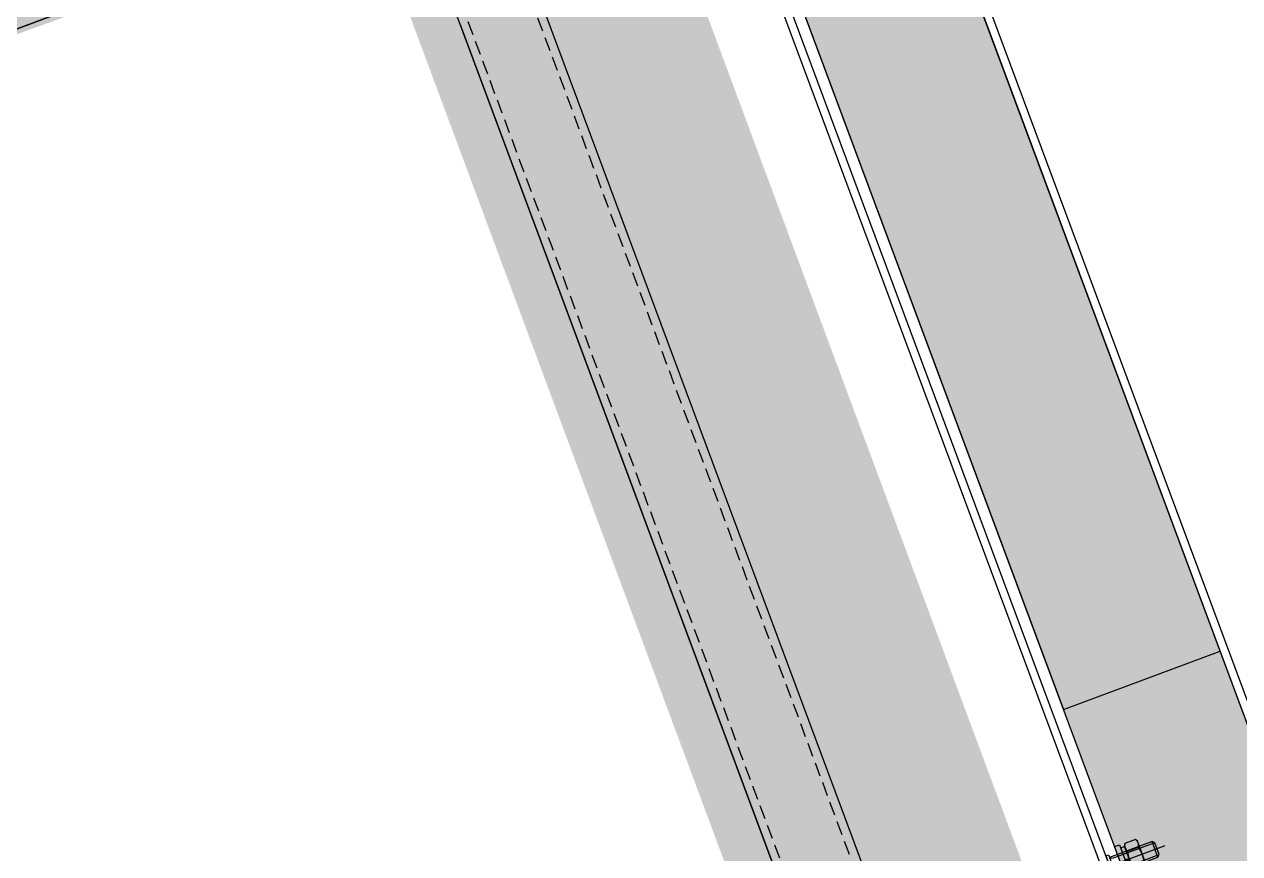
# Model space of a CAD drawing. Extents: x 12199666 to 24617114, y 1197707 to 2548648.
# Drawn here: x 12307534.2 to 12307970.3, y 1247911.7 to 1248209 of the extents above; entities that cross this region are included whole.
import ezdxf

# ---------------------------------------------------------------- set-up
doc = ezdxf.new("R2010")
doc.units = 0
doc.header["$LTSCALE"] = 10
doc.header["$MEASUREMENT"] = 0
for name, pattern in [('TX-PLAN-T1-F11$0$CENTER-PISA', [11, 6, -2, 1, -2]), ('TX-PLAN-T1-F11$0$DASHED', [0.75, 0.5, -0.25]), ('TX-PLAN-T1-F11$0$HIDDEN-PISA', [4.5, 2.5, -2])]:
    doc.linetypes.add(name, pattern=pattern)
doc.layers.add('TX-PLAN-T1-F11$0$_EDO-ALUMINIUM-SECTION', color=90, linetype='Continuous', lineweight=30)
doc.layers.add('TX-PLAN-T1-F11$0$幕墙线', color=114, linetype='Continuous', lineweight=30)
for name, color, linetype in [('TX-PLAN-T1-F11$0$AXIS', 3, 'Continuous'), ('TX-PLAN-T1-F11$0$F-Alum', 4, 'Continuous'), ('TX-PLAN-T1-F11$0$F-dashed line', 8, 'TX-PLAN-T1-F11$0$DASHED'), ('TX-PLAN-T1-F11$0$F-Glass', 5, 'Continuous'), ('TX-PLAN-T1-F11$0$F_MISC', 8, 'Continuous'), ('TX-PLAN-T1-F11$0$INSUL', 173, 'Continuous')]:
    doc.layers.add(name, color=color, linetype=linetype)
doc.layers.add('TX-PLAN-T1-F11$0$bangong', color=5, linetype='Continuous', true_color=0x0000ff)

# ---------------------------------------------------------------- blocks, each defined once
blk = doc.blocks.new('*U161')
at = {"layer": 'TX-PLAN-T1-F11$0$F-Glass'}
blk.add_lwpolyline([(-49.08, 918.72), (-49.08, 1), (-48.08, 0), (-42.08, 0), (-41.08, 1), (-41.08, 918.72)], dxfattribs=at)
blk = doc.blocks.new('TX-PLAN-T1-F11$0$TY001')
at = {"layer": 'TX-PLAN-T1-F11$0$F_MISC', "rotation": 120.0159999954288}
blk.add_blockref('*U161', (1456.81, 31.73), dxfattribs=at)
blk = doc.blocks.new('TX-PLAN-T1-F11$0$M6_Nut-3-flat-2')
at = {"color": 32}
for p, q in [((0.46, 2.89), (4.54, 2.89)), ((0.46, -2.89), (4.54, -2.89))]:
    blk.add_line(p, q, dxfattribs=at)
blk.add_lwpolyline([(0, -5), (0.45, -5.77), (4.55, -5.77), (5, -5), (5, 5), (4.55, 5.77), (0.45, 5.77), (0, 5)], close=True, dxfattribs=at)
at = {"color": 32, "flags": 128}
for points in [[(0.46, 5.77, 0.055442), (0.19, 5.29, 0.098699), (0, 4.33, 0.098696), (0.19, 3.37, 0.055655), (0.46, 2.89, 0.078858), (0, 0, 0.07907), (0.46, -2.89, 0.055442), (0.19, -3.37, 0.098699), (0, -4.33, 0.098696), (0.19, -5.29, 0.055655), (0.46, -5.77)], [(4.54, -5.77, 0.055441), (4.81, -5.29, 0.098699), (5, -4.33, 0.098699), (4.81, -3.37, 0.055653), (4.54, -2.89, 0.078857), (5, 0, 0.07907), (4.54, 2.89, 0.055441), (4.81, 3.37, 0.098699), (5, 4.33, 0.098699), (4.81, 5.29, 0.055653), (4.54, 5.77)]]:
    blk.add_lwpolyline(points, format="xyb", dxfattribs=at)
blk = doc.blocks.new('TX-PLAN-T1-F11$0$M6_Spring_Washer-flat-2')
at = {"color": 32}
for points in [[(0, 0.52), (1.5, 0.12), (1.5, 4.75), (0, 4.75)], [(1.5, -0.4), (1.5, -4.75), (0, -4.75), (0, 0)]]:
    blk.add_lwpolyline(points, close=True, dxfattribs=at)
blk = doc.blocks.new('TX-PLAN-T1-F11$0$M6_Flat_Washer-flat-2')
at = {"color": 32}
blk.add_lwpolyline([(0, 6), (1.9, 6), (1.9, -6), (0, -6)], close=True, dxfattribs=at)
blk = doc.blocks.new('TX-PLAN-T1-F11$0$M6x18_Stud_Bolt-flat-2')
at = {"color": 8, "linetype": 'TX-PLAN-T1-F11$0$HIDDEN-PISA'}
for p, q in [((1.75, 2.25), (1, 3)), ((18, 2.25), (1.75, 2.25)), ((17.25, -3), (17.25, 3)), ((1, -3), (1.75, -2.25)), ((1.75, -2.25), (18, -2.25))]:
    blk.add_line(p, q, dxfattribs=at)
at = {"color": 54}
blk.add_line((18, -2.25), (18, 2.25), dxfattribs=at)
blk.add_lwpolyline([(0, 4), (1, 4), (1, -4), (0, -4)], close=True, dxfattribs=at)
blk.add_lwpolyline([(1, -3), (17.25, -3), (18, -2.25), (18, 2.25), (17.25, 3), (1, 3)], dxfattribs=at)
at = {"layer": 'TX-PLAN-T1-F11$0$AXIS', "color": 8, "linetype": 'TX-PLAN-T1-F11$0$CENTER-PISA'}
blk.add_line((21, 0), (-3, 0), dxfattribs=at)
blk = doc.blocks.new('*U195')
at = {"layer": 'TX-PLAN-T1-F11$0$INSUL', "lineweight": 0}
h = blk.add_hatch(dxfattribs=at)
h.set_pattern_fill('岩棉', color=256, scale=60, style=0, pattern_type=2)
h.set_pattern_definition([(171.7889, (31.98, 119.4286), (-403.9210345, 60.0000015), [2.0005, -418.1072]), (146.90866, (33.7337, 118.2857), (-95.0402426, 60.000001), [2.0932, -437.4871]), (132.32733, (35.0349, 116.8571), (-106.920274, 119.9999995), [1.9323, -403.8515]), (114.797, (35.827, 115.143), (-23.76006, 60), [1.8884, -196.3933]), (91.62022, (35.8834, 113.1429), (-11.88003, 360), [2.0008, -418.1672]), (82.824825, (30.05657, 66.85714), (83.160209665, 659.99999822), [46.65104, -9750.0678]), (97.175175, (41.82346, 66.85714), (-83.16021149, 659.999997991), [46.65104, -9750.0678]), (88.37978, (35.9966, 113.1429), (11.880026, 360), [2.0008, -418.1672]), (65.203, (36.053, 115.143), (23.76006, 60), [1.8884, -196.3933]), (47.67267, (36.8452, 116.8571), (106.920274, 120), [1.9323, -403.8515]), (33.09134, (38.1463, 118.2857), (95.040242, 60.000002), [2.0932, -437.4871]), (8.2111, (39.9, 119.4286), (403.921035, 60), [2.0005, -418.1072]), (87.1662, (30, 65.7143), (11.880025, 180), [1.1443, -239.1496]), (103.9014, (30.283, 64.5714), (-47.520122, 180), [1.1773, -246.0642]), (111.6036, (30.735, 63.429), (-11.88003, 60), [1.2292, -63.304]), (122.76135, (31.4709, 62.2857), (-35.640092, 60), [1.359, -284.0386]), (138.29055, (32.4326, 61.4286), (-71.280182, 60.000001), [1.2883, -269.2446]), (152.0035, (33.5074, 60.8571), (-106.920275, 60), [1.2173, -254.4187]), (166.4772, (34.6954, 60.5714), (-237.600608, 60.000002), [1.2219, -255.3723]), (167.07075, (35.94, 60.2857), (-249.48064, 60), [1.277, -266.8823]), (12.92924, (35.94, 60.2857), (249.48064, 60), [1.277, -266.8823]), (13.5228, (37.1846, 60.5714), (237.600609, 60), [1.2219, -255.3723]), (27.9965, (38.3726, 60.8571), (118.800303, 60.000002), [1.2173, -254.4187]), (41.70945, (39.4475, 61.4286), (71.280181, 60.000002), [1.2883, -269.2446]), (57.23865, (40.4092, 62.2857), (118.800303, 180.000001), [1.359, -284.0386]), (68.3964, (41.145, 63.429), (11.88003, 60), [1.2292, -63.304]), (76.0986, (41.5972, 64.5714), (11.88003, 60), [1.1773, -246.0642]), (92.8338, (41.88, 65.7143), (-11.88003, 180), [1.1443, -239.1496])])
h.paths.add_polyline_path([(0, 0), (429.97, 0), (429.97, 60), (0, 60)])
at = {"layer": 'TX-PLAN-T1-F11$0$INSUL'}
blk.add_lwpolyline([(0, 0), (429.97, 0), (429.97, 60), (0, 60)], close=True, dxfattribs=at)
blk = doc.blocks.new('TX-PLAN-T1-F11$0$A$C6BF074A9')
at = {"layer": 'TX-PLAN-T1-F11$0$F-Alum', "flags": 128}
blk.add_lwpolyline([(105.02, -178.32), (-174.94, 306.28, 0.000002), (-174.94, 306.28, 0.098699), (-175.33, 306.72, 0.082496), (-175.76, 306.95, 0.052185), (-176.07, 307.02, 0.043988), (-176.33, 307.03, 0.036571), (-176.55, 307, 0.034751), (-176.75, 306.94, 0.021821), (-176.87, 306.89, 0.022803), (-176.99, 306.83), (-190.85, 298.82), (-189.35, 296.23), (-176.79, 303.48), (-176.24, 305.53), (-176.79, 303.48), (101.67, -178.52)], format="xyb", dxfattribs=at)
at = {"layer": 'TX-PLAN-T1-F11$0$F-Alum'}
blk.add_lwpolyline([(41.16, -207.71), (43.75, -206.21), (-210.4, 233.71), (-212.99, 232.21)], close=True, dxfattribs=at)
at = {"layer": 'TX-PLAN-T1-F11$0$F_MISC', "ltscale": 18000, "extrusion": (6.80052e-07, -9.06782e-07, -1), "xscale": -1, "rotation": 239.9840001645362}
for p in [(-37.88, -68.1, 0), (-103.17, -181.12, 0)]:
    blk.add_blockref('*U195', p, dxfattribs=at)
at = {"layer": 'TX-PLAN-T1-F11$0$F_MISC', "rotation": 30.01599997489868}
for name, p in [('TX-PLAN-T1-F11$0$M6x18_Stud_Bolt-flat-2', (11.7, -150.72)), ('TX-PLAN-T1-F11$0$M6_Nut-3-flat-2', (18.1, -147.01)), ('TX-PLAN-T1-F11$0$M6_Flat_Washer-flat-2', (15.16, -148.71)), ('TX-PLAN-T1-F11$0$M6_Spring_Washer-flat-2', (16.8, -147.76))]:
    blk.add_blockref(name, p, dxfattribs=at)
blk = doc.blocks.new('*U193')
at = {"layer": 'TX-PLAN-T1-F11$0$F-Alum', "flags": 128}
for points in [[(53.01, -31.8), (390.07, -615.22)], [(27.04, -46.81), (364.1, -630.23)]]:
    blk.add_lwpolyline(points, dxfattribs=at)
at = {"layer": 'TX-PLAN-T1-F11$0$F-dashed line', "flags": 128}
for points in [[(50.28, -33.38), (387.33, -616.8)], [(29.58, -45.34), (366.63, -628.76)]]:
    blk.add_lwpolyline(points, dxfattribs=at)
blk.add_blockref('TX-PLAN-T1-F11$0$A$C6BF074A9', (295.39, -154.94))
blk = doc.blocks.new('TX-PLAN-T1-F11$0$A$C21521A5F')
at = {"rotation": 90}
for name, p in [('*U193', (388.72, 10760.22, 0)), ('TX-PLAN-T1-F11$0$TY001', (388.72, 9260.22, 0))]:
    blk.add_blockref(name, p, dxfattribs=at)
blk = doc.blocks.new('TX-PLAN-T1-F11$0$标准层幕墙0118')
at = {"color": 3, "rotation": 270}
blk.add_blockref('TX-PLAN-T1-F11$0$A$C21521A5F', (4239.78, -661.28, 0), dxfattribs=at)
blk = doc.blocks.new('TX-PLAN-T1-F11')
at = {"layer": 'TX-PLAN-T1-F11$0$bangong', "const_width": 100}
blk.add_lwpolyline([(12308620.77, 1247867.48), (12307993.01, 1247639.51), (12307945.48, 1247621.8), (12307689.08, 1248311.07), (12307684.42, 1248314.67), (12307626.96, 1248293.25), (12306513.91, 1247889.06), (12306466.39, 1247871.34), (12306209.98, 1248560.61), (12306205.32, 1248564.21), (12306147.86, 1248542.79), (12305034.82, 1248138.6), (12304987.29, 1248120.88), (12304730.89, 1248810.16), (12304726.23, 1248813.76), (12304668.76, 1248792.34), (12303555.72, 1248388.14)], dxfattribs=at)
at = {"layer": 'TX-PLAN-T1-F11$0$幕墙线'}
blk.add_lwpolyline([(12320853.42, 1246069.46), (12319874.16, 1245556.94), (12319504.52, 1246263.29), (12318287.46, 1245809.71), (12318025.42, 1246512.84), (12316808.36, 1246059.26), (12316546.32, 1246762.38), (12315329.27, 1246308.8), (12315067.23, 1247011.92), (12313850.17, 1246558.34), (12313588.13, 1247261.47), (12312371.07, 1246807.89), (12312109.03, 1247511.01), (12310891.98, 1247057.43), (12310629.93, 1247760.55), (12309412.88, 1247306.97), (12309150.84, 1248010.1), (12307933.78, 1247556.52), (12307671.74, 1248259.64), (12306454.69, 1247806.06), (12306192.64, 1248509.18), (12304975.59, 1248055.6), (12304713.55, 1248758.73), (12303496.49, 1248305.15)], dxfattribs=at)
at = {"layer": 'TX-PLAN-T1-F11$0$_EDO-ALUMINIUM-SECTION', "rotation": 350.4236156863823}
blk.add_blockref('TX-PLAN-T1-F11$0$标准层幕墙0118', (12293055.45, 1251790.44), dxfattribs=at)

msp = doc.modelspace()

# ---------------------------------------------------------------- block references
msp.add_blockref('TX-PLAN-T1-F11', (0, 0))

doc.saveas('drawing.dxf')
